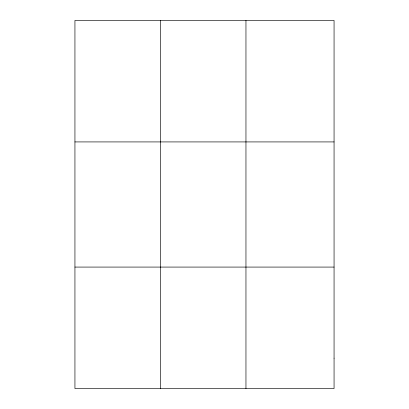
<?xml version="1.0" encoding="UTF-8"?>
<svg xmlns="http://www.w3.org/2000/svg" width="409" height="409" viewBox="0 0 409 409"><rect width="100%" height="100%" fill="white"/><g stroke="black" fill="none" stroke-linecap="round" stroke-linejoin="round"><path stroke-width="0.61" d="M160.451 388.55L160.451 20.45M245.957 388.55L245.957 20.45M74.939 141.923L334.061 141.923M74.939 267.077L334.061 267.077M334.061 358.182L334.061 388.55L74.939 388.55L74.939 20.45L334.061 20.45L334.061 358.182"/></g></svg>
